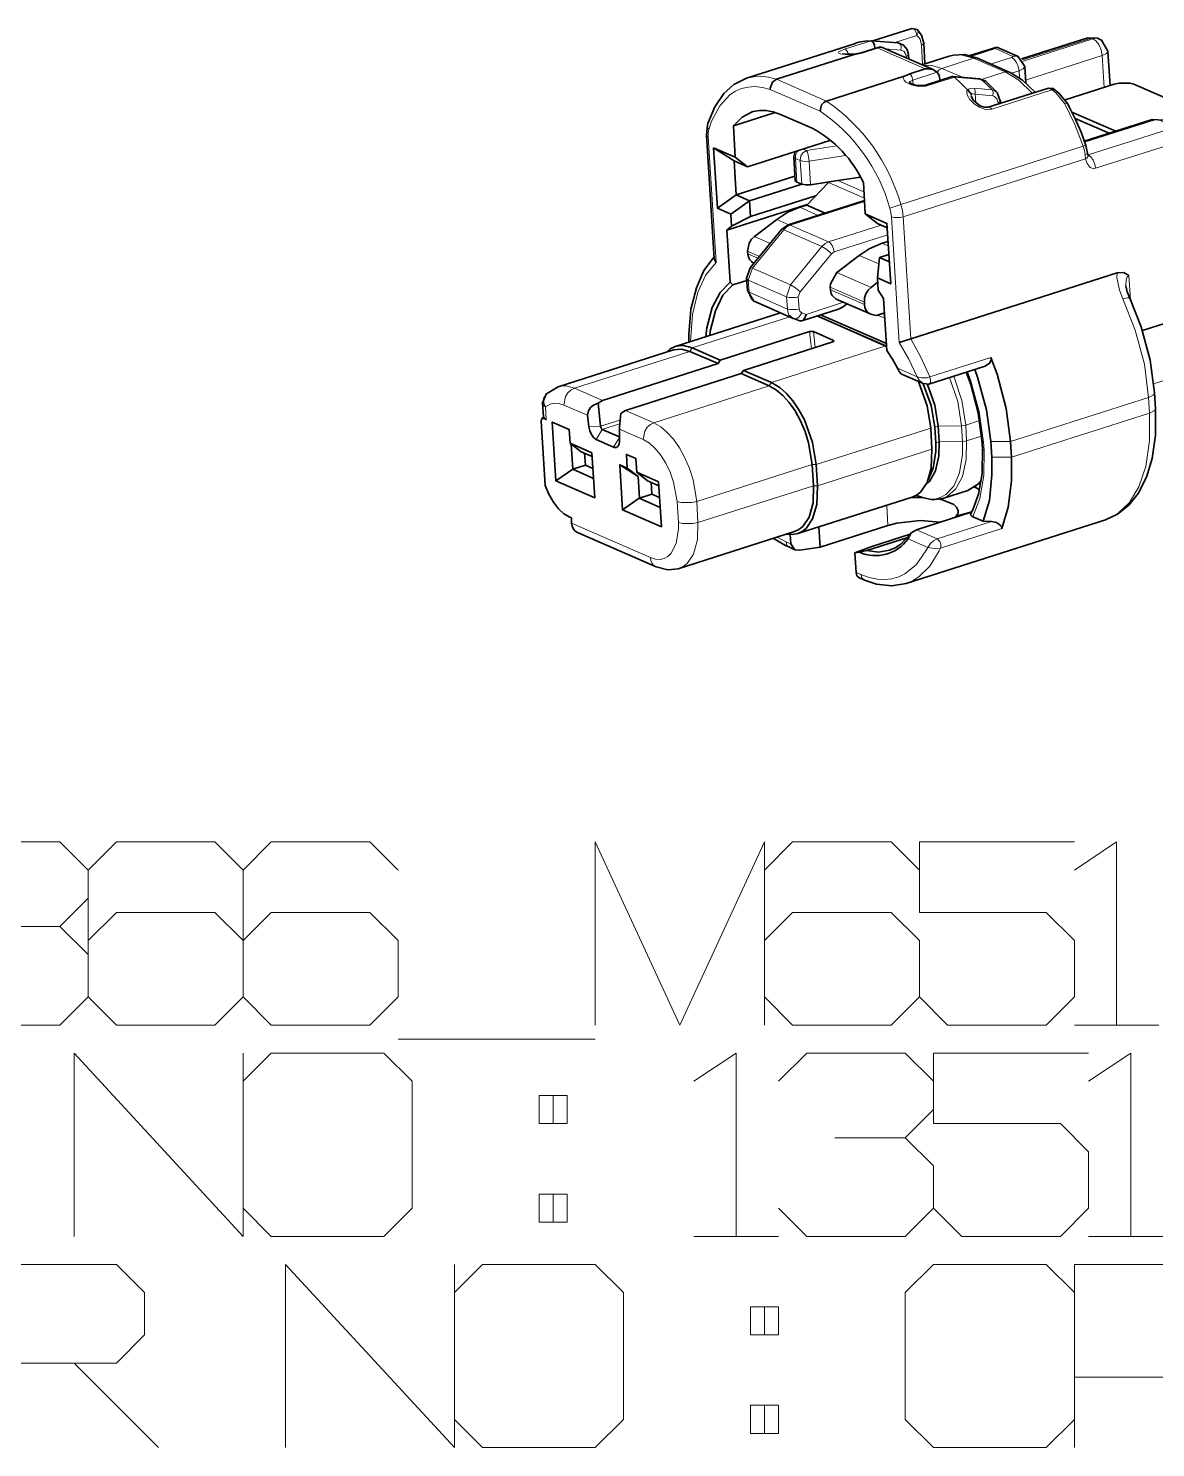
# Model space of a CAD drawing. Header units: millimetres. Extents: x 0 to 174, y 0 to 33.
# Drawn here: x 44.28 to 45.068, y 14.448 to 15.44 of the extents above; entities that cross this region are included whole.
import ezdxf

# ---------------------------------------------------------------- set-up
doc = ezdxf.new("R2010")
doc.units = ezdxf.units.MM
doc.layers.add('PDF_Geomertry', color=7, linetype='Continuous', true_color=0x405f80)

msp = doc.modelspace()

# ---------------------------------------------------------------- linework, layer by layer
at = {"layer": 'PDF_Geomertry', "color": 7, "lineweight": 35}
for points in [[(44.90639, 15.41514), (44.90555, 15.42945), (44.90403, 15.43514), (44.90083, 15.43917), (44.89722, 15.43986), (44.86986, 15.43111)], [(44.97389, 15.41847), (45.02014, 15.43333), (45.02708, 15.43292), (45.02819, 15.43236), (45.02972, 15.43167), (45.03417, 15.42403), (45.0357, 15.39986)], [(44.85778, 15.42931), (44.78167, 15.405), (44.77278, 15.40069), (44.76584, 15.39431), (44.75959, 15.385), (44.75472, 15.37334), (44.75445, 15.3725), (44.75375, 15.36514), (44.75917, 15.27889), (44.76042, 15.27625)], [(44.83306, 15.38209), (44.83417, 15.38639), (44.8357, 15.38806), (44.8375, 15.38903), (44.89181, 15.40639), (44.89361, 15.40722), (44.89583, 15.4082), (44.90653, 15.41153), (44.90889, 15.41167), (44.9125, 15.41083), (44.87597, 15.42667), (44.8743, 15.42681), (44.87292, 15.42625), (44.86222, 15.42278), (44.85722, 15.42167), (44.85694, 15.42167), (44.80264, 15.40431), (44.79986, 15.40236), (44.79819, 15.39806), (44.79833, 15.39722)], [(44.84889, 15.42209), (44.85708, 15.42181), (44.86181, 15.42278), (44.8743, 15.42681)], [(44.87139, 15.42611), (44.87111, 15.42819), (44.87028, 15.43014), (44.86931, 15.43097), (44.86875, 15.43111), (44.86444, 15.43097), (44.86028, 15.43014), (44.85792, 15.42945)], [(44.86875, 15.43111), (44.86875, 15.43111)], [(44.895, 15.41833), (44.89486, 15.42153), (44.89389, 15.42514), (44.89139, 15.42819), (44.88764, 15.42972), (44.86875, 15.43111)], [(44.97681, 15.40181), (44.97611, 15.41333), (44.97125, 15.42042), (44.97097, 15.42056), (44.95667, 15.42667), (44.95653, 15.42667), (44.93778, 15.42083)], [(44.95653, 15.42681), (44.9557, 15.42569)], [(44.98347, 15.39528), (44.97459, 15.40361), (44.96597, 15.40903), (44.96514, 15.40931), (44.94305, 15.41903), (44.93403, 15.42153), (44.92639, 15.42125), (44.92333, 15.42056), (44.90417, 15.41444)], [(44.93889, 15.39361), (44.93667, 15.39653), (44.93584, 15.39722), (44.93139, 15.40167), (44.92694, 15.4057), (44.92694, 15.40583), (44.92584, 15.40625), (44.92528, 15.40625), (44.90681, 15.40028), (44.90111, 15.4), (44.89792, 15.40069), (44.895, 15.40222)], [(44.9125, 15.4107), (44.91486, 15.40917), (44.91625, 15.40695), (44.91681, 15.40417), (44.91681, 15.40347)], [(44.95903, 15.38917), (44.95681, 15.39514), (44.94986, 15.40208), (44.94889, 15.40292), (44.94458, 15.40472), (44.92584, 15.40625)], [(44.99264, 15.3982), (44.95055, 15.38472), (44.94764, 15.38486), (44.94486, 15.38583), (44.94028, 15.38958), (44.93875, 15.3925)], [(45.02056, 15.35042), (45.02028, 15.35083), (45.02, 15.35264), (45.01875, 15.35792), (45.01542, 15.36722), (45.01153, 15.37625), (45.00722, 15.38514), (45.00611, 15.38708), (45, 15.39459), (44.99597, 15.39778)], [(45.00431, 15.38986), (45.03847, 15.40083), (45.04208, 15.40167), (45.04945, 15.40153), (45.05222, 15.40083), (45.11792, 15.37222)], [(44.95917, 15.3875), (44.95917, 15.38917)], [(44.80181, 15.38111), (44.77264, 15.37181), (44.77389, 15.34986), (44.78236, 15.3432), (44.84056, 15.36181)], [(45.00903, 15.38139), (45.03972, 15.36806)], [(45.01125, 15.37681), (45.035, 15.36653)], [(45.08764, 15.36958), (45.07333, 15.37583), (45.06514, 15.37611), (45.01764, 15.36097)], [(44.75875, 15.35639), (44.77389, 15.34986)], [(44.81569, 15.35375), (44.81472, 15.35014), (44.81569, 15.33361), (44.81569, 15.33347), (44.81583, 15.3332), (44.81611, 15.33292), (44.81681, 15.3325), (44.82028, 15.33097)], [(44.77306, 15.34722), (44.78236, 15.3432)], [(44.81556, 15.33653), (44.77458, 15.32347), (44.78389, 15.31931), (44.77069, 15.31014), (44.77125, 15.30153), (44.78458, 15.30833)], [(44.83, 15.32278), (44.78458, 15.30833), (44.78389, 15.31931), (44.82028, 15.33097), (44.82319, 15.33042), (44.82653, 15.33056), (44.84556, 15.33347), (44.86125, 15.33597)], [(44.83944, 15.33264), (44.8393, 15.33236), (44.83903, 15.33222), (44.82375, 15.31639), (44.81889, 15.31486), (44.8107, 15.31139), (44.80292, 15.30639), (44.78722, 15.29445), (44.78514, 15.2925), (44.78361, 15.28986), (44.7825, 15.28417), (44.78264, 15.28236), (44.78306, 15.28028), (44.78389, 15.27833), (44.78514, 15.27695), (44.78667, 15.27583), (44.78695, 15.27583)], [(44.77069, 15.31014), (44.76139, 15.31431)], [(44.77125, 15.30153), (44.76806, 15.29889), (44.82417, 15.31681)], [(44.82333, 15.24), (44.82222, 15.23708), (44.82111, 15.23583), (44.82042, 15.23556), (44.81903, 15.23556), (44.81472, 15.23708), (44.81431, 15.23722), (44.7875, 15.24903), (44.78681, 15.24931), (44.78236, 15.25667), (44.78181, 15.26514), (44.78431, 15.27264), (44.80625, 15.29931), (44.81084, 15.3025), (44.86334, 15.31931)], [(44.82375, 15.31639), (44.83667, 15.3107)], [(44.86334, 15.31917), (44.86417, 15.31945)], [(44.87472, 15.27972), (44.8732, 15.26556), (44.8825, 15.26139), (44.87986, 15.30361), (44.86472, 15.31028), (44.8732, 15.30361), (44.88, 15.30056)], [(44.76806, 15.29889), (44.77028, 15.2625)], [(44.88069, 15.29097), (44.87653, 15.28972), (44.8675, 15.28583), (44.86042, 15.28125), (44.84486, 15.26931), (44.84028, 15.26139), (44.84014, 15.25903), (44.84028, 15.25722), (44.84069, 15.25514), (44.84153, 15.25319), (44.84431, 15.2507), (44.86806, 15.24028)], [(44.75903, 15.28014), (44.75195, 15.27056), (44.74667, 15.25861), (44.74292, 15.24361), (44.74139, 15.22583), (44.74139, 15.22056)], [(44.88153, 15.27681), (44.87472, 15.27972), (44.88125, 15.28181)], [(44.94709, 15.09542), (44.95278, 15.09528), (44.95625, 15.09458), (44.95903, 15.09278), (44.95972, 15.09208), (44.96, 15.09125), (44.96, 15.09028), (44.96458, 15.10528), (44.96695, 15.12361), (44.96681, 15.14014), (44.96611, 15.15111), (44.96306, 15.17431), (44.95681, 15.19833), (44.9525, 15.20986), (44.95264, 15.20792), (44.95153, 15.20583), (44.94833, 15.20375), (44.90917, 15.19125), (44.90514, 15.19167), (44.8907, 15.19792), (44.88986, 15.19833), (44.88944, 15.19875), (44.88847, 15.2), (44.88722, 15.20236), (44.88361, 15.20875), (44.87972, 15.21472), (44.8775, 15.25111), (44.87375, 15.25681), (44.8732, 15.26556)], [(45.04875, 15.26708), (45.04528, 15.26917), (45.04055, 15.26903), (44.89653, 15.22292), (44.88847, 15.22042)], [(44.77208, 15.26069), (44.77028, 15.2625), (44.76333, 15.25528), (44.75778, 15.24472), (44.75403, 15.2307), (44.75319, 15.22431)], [(44.78195, 15.26375), (44.77208, 15.26069), (44.76528, 15.25333), (44.76, 15.2425), (44.75639, 15.2282), (44.75611, 15.22528)], [(45.04667, 15.25986), (45.04764, 15.25584), (45.04945, 15.25139), (45.0575, 15.23139), (45.06375, 15.20792), (45.06667, 15.18514), (45.06736, 15.17417), (45.06736, 15.15556), (45.06514, 15.13931), (45.06111, 15.12625), (45.05542, 15.11486), (45.04889, 15.10667), (45.04097, 15.10028), (45.0325, 15.09639), (44.8932, 15.05194), (44.8832, 15.05028), (44.87264, 15.05153), (44.86403, 15.05431), (44.86014, 15.05611), (44.85889, 15.05736), (44.85861, 15.05847), (44.85833, 15.05972), (44.8575, 15.07347), (44.86056, 15.07389)], [(44.87334, 15.2625), (44.86875, 15.25889), (44.86667, 15.25695), (44.86514, 15.25431), (44.86417, 15.25153), (44.86403, 15.24861), (44.86417, 15.24681), (44.86444, 15.24472), (44.86528, 15.24278), (44.86653, 15.24139), (44.86806, 15.24028), (44.86861, 15.24014), (44.86917, 15.24), (44.87264, 15.23931), (44.87806, 15.24097)], [(44.82042, 15.23556), (44.84597, 15.24375), (44.84889, 15.245), (44.85208, 15.24736)], [(44.80556, 15.24111), (44.73181, 15.2175)], [(44.83083, 15.23889), (44.87903, 15.21792), (44.87931, 15.21778), (44.87958, 15.21764), (44.83097, 15.23889)], [(44.87945, 15.21958), (44.83333, 15.23958)], [(45.05833, 15.22875), (45.08611, 15.23764)], [(44.80986, 15.08639), (44.81375, 15.08611), (44.8175, 15.08681), (44.82056, 15.08819), (44.82333, 15.09042), (44.82792, 15.09708), (44.83083, 15.10708), (44.83139, 15.12028), (44.83042, 15.135), (44.82792, 15.15056), (44.82222, 15.16625), (44.81833, 15.17333), (44.81417, 15.17958), (44.80972, 15.18472), (44.80514, 15.18875), (44.79917, 15.19236), (44.77959, 15.20083), (44.84209, 15.22084), (44.84278, 15.22111), (44.84292, 15.22125), (44.84292, 15.22139), (44.8425, 15.22181), (44.82861, 15.22792), (44.82583, 15.22792), (44.76333, 15.20792), (44.74375, 15.21653), (44.73764, 15.2182), (44.73459, 15.21806), (44.73181, 15.2175), (44.72847, 15.21597), (44.72556, 15.21347)], [(44.64153, 15.18417), (44.64194, 15.18444), (44.65014, 15.18944), (44.73083, 15.21514), (44.73639, 15.21569), (44.74222, 15.21417), (44.76195, 15.20556)], [(44.67806, 15.17806), (44.68111, 15.17986), (44.76195, 15.20556), (44.76333, 15.20792)], [(44.63917, 15.16778), (44.64181, 15.16653), (44.64125, 15.16681), (44.64028, 15.16764), (44.64014, 15.16806), (44.63917, 15.16778), (44.63861, 15.16653), (44.63819, 15.16542), (44.64097, 15.12042), (44.64361, 15.11431), (44.64695, 15.10875), (44.65042, 15.10417), (44.65417, 15.10069), (44.6582, 15.0982), (44.65944, 15.09778), (44.65958, 15.09403), (44.66, 15.09195), (44.66083, 15.09), (44.66209, 15.08861), (44.66361, 15.0875), (44.71861, 15.06347), (44.72667, 15.06153), (44.73417, 15.06222), (44.73459, 15.06236), (44.81528, 15.08819), (44.81833, 15.08958), (44.82097, 15.09167), (44.82542, 15.09833), (44.8282, 15.10833), (44.82861, 15.12028), (44.82764, 15.135), (44.82514, 15.15028), (44.82264, 15.15806), (44.81944, 15.16556), (44.81569, 15.1725), (44.81153, 15.17847), (44.80708, 15.18333), (44.80264, 15.18708), (44.79764, 15.19), (44.77806, 15.19861), (44.77959, 15.20083)], [(44.77806, 15.19861), (44.69722, 15.17278), (44.69417, 15.17097)], [(44.94125, 15.20153), (44.94319, 15.19611), (44.94945, 15.1732), (44.95236, 15.15111), (44.95306, 15.14014), (44.9532, 15.12778), (44.95139, 15.10986), (44.94709, 15.09542), (44.93986, 15.09861), (44.93861, 15.09944), (44.9382, 15.1), (44.9382, 15.10042), (44.93833, 15.10083), (44.93972, 15.10333), (44.94389, 15.11444), (44.94625, 15.12875), (44.94653, 15.14639), (44.94611, 15.15181), (44.94361, 15.17125), (44.93833, 15.19111), (44.93514, 15.19958)], [(44.8175, 15.08681), (44.8975, 15.11236), (44.90056, 15.11375), (44.90333, 15.11583), (44.90792, 15.1225), (44.91083, 15.13264), (44.91125, 15.14584), (44.91042, 15.16042), (44.90792, 15.17611), (44.90222, 15.19181), (44.90153, 15.1932)], [(44.90861, 15.12431), (44.91222, 15.1325), (44.91389, 15.14417), (44.91389, 15.15014), (44.91319, 15.16111), (44.9107, 15.17639), (44.90514, 15.19153), (44.905, 15.19167)], [(44.90695, 15.12083), (44.90958, 15.1232), (44.91375, 15.13056), (44.91611, 15.14125), (44.91625, 15.15083), (44.91555, 15.16181), (44.91319, 15.17667), (44.90806, 15.19111)], [(44.64167, 15.18417), (44.63931, 15.17819), (44.64, 15.16847), (44.64, 15.1682), (44.64014, 15.16806)], [(44.69403, 15.17097), (44.69305, 15.16125), (44.69305, 15.15972), (44.69305, 15.15208), (44.69305, 15.15083), (44.69278, 15.14958), (44.69264, 15.14889), (44.69181, 15.14778), (44.69125, 15.14736), (44.69083, 15.14708), (44.69014, 15.14695), (44.68959, 15.14708), (44.68889, 15.14722), (44.67667, 15.15264), (44.67486, 15.15389), (44.67333, 15.15597), (44.67222, 15.15861), (44.67153, 15.16139), (44.67069, 15.16945), (44.67125, 15.17264), (44.67264, 15.17486), (44.67486, 15.17667), (44.67806, 15.17806), (44.67972, 15.16181), (44.67986, 15.16111), (44.68028, 15.16042), (44.68056, 15.16), (44.68097, 15.15958), (44.69305, 15.15445)], [(44.67389, 15.14069), (44.66611, 15.14403), (44.65847, 15.15)], [(44.66042, 15.13181), (44.65931, 15.14931)], [(44.66861, 15.14292), (44.66917, 15.13458), (44.67445, 15.13236)], [(44.66028, 15.13181), (44.64861, 15.12361)], [(44.67486, 15.12542), (44.66028, 15.13181), (44.66042, 15.13181), (44.66917, 15.13458)], [(44.70597, 15.12667), (44.69319, 15.13486)], [(44.71514, 15.12264), (44.71569, 15.11431), (44.70694, 15.11153), (44.70597, 15.12667), (44.69833, 15.13264)], [(44.72042, 15.12028), (44.71264, 15.12375), (44.705, 15.12972)], [(44.90028, 15.11361), (44.9025, 15.11264), (44.90459, 15.11195), (44.91167, 15.11042), (44.91875, 15.11139), (44.93625, 15.11695), (44.94444, 15.12194), (44.9457, 15.1232)], [(44.94458, 15.11722), (44.94305, 15.11834), (44.94125, 15.11931)], [(44.69514, 15.10333), (44.70681, 15.11153), (44.72139, 15.10514)], [(44.70694, 15.11153), (44.70681, 15.11153)], [(44.71569, 15.11431), (44.72097, 15.11195)], [(44.90403, 15.11208), (44.90097, 15.11208), (44.89806, 15.11195), (44.89597, 15.11181)], [(44.89806, 15.1125), (44.89806, 15.11195)], [(44.92736, 15.09792), (44.9282, 15.09889), (44.9293, 15.10069), (44.92958, 15.10167), (44.92958, 15.10264), (44.92944, 15.10347), (44.92847, 15.10528), (44.92653, 15.10708), (44.91917, 15.11014), (44.91667, 15.11083)], [(44.91694, 15.09472), (44.90292, 15.09584), (44.88667, 15.09417), (44.88055, 15.0925), (44.83306, 15.07736), (44.83222, 15.09153)], [(44.89444, 15.08417), (44.86583, 15.075), (44.87389, 15.07389), (44.88153, 15.07514), (44.88556, 15.07681), (44.88944, 15.07931), (44.89625, 15.08653), (44.89681, 15.08736), (44.90056, 15.08945), (44.93875, 15.10167)], [(44.93903, 15.10208), (44.9282, 15.09889)], [(44.83306, 15.07736), (44.81903, 15.07514), (44.81556, 15.07556), (44.81264, 15.07958), (44.81222, 15.08611)], [(44.8575, 15.07347), (44.86931, 15.07778), (44.89611, 15.08639)], [(44.89458, 15.08306), (44.89667, 15.08736)], [(44.80056, 15.08347), (44.80903, 15.07847), (44.81167, 15.07722), (44.81556, 15.07556)]]:
    msp.add_lwpolyline(points, dxfattribs=at)
at = {"layer": 'PDF_Geomertry', "color": 7, "lineweight": 13}
for points in [[(44.90472, 15.41458), (44.90389, 15.42819), (44.90292, 15.43222), (44.90194, 15.43375), (44.9007, 15.435), (44.88459, 15.42986)], [(44.90083, 15.43917), (44.90139, 15.43847), (44.90153, 15.43792), (44.90153, 15.43736), (44.90139, 15.43625), (44.9007, 15.435), (44.90028, 15.43695), (44.89944, 15.43861), (44.89889, 15.43931), (44.89834, 15.43972), (44.89722, 15.43986)], [(44.97445, 15.41778), (45.02264, 15.43306), (45.02375, 15.4325), (45.02611, 15.43292), (45.02819, 15.43236)], [(45.02708, 15.43292), (45.02486, 15.43347), (45.02264, 15.43306), (45.02014, 15.43333)], [(44.86875, 15.43111), (44.85014, 15.42528), (44.84708, 15.42403), (44.84625, 15.42347), (44.84597, 15.42306), (44.84597, 15.42292), (44.84611, 15.42264), (44.84625, 15.4225), (44.84708, 15.42209), (44.85069, 15.42153), (44.85694, 15.42167)], [(44.85305, 15.42167), (44.8525, 15.42306), (44.85181, 15.42417), (44.85097, 15.425), (44.85014, 15.42528)], [(44.86028, 15.43014), (44.85778, 15.42931)], [(44.87222, 15.42611), (44.87139, 15.42611), (44.85806, 15.42195)], [(44.86222, 15.42278), (44.86181, 15.42278)], [(44.90653, 15.41153), (44.87292, 15.42625)], [(44.89333, 15.41917), (44.8932, 15.42028), (44.89292, 15.42167), (44.89167, 15.42389), (44.88958, 15.42472), (44.87847, 15.42556)], [(44.88958, 15.42472), (44.88972, 15.42639), (44.88944, 15.42806), (44.88903, 15.42875), (44.88861, 15.42917), (44.88819, 15.42945), (44.88764, 15.42972)], [(44.90389, 15.42819), (44.90514, 15.42889), (44.90542, 15.42917), (44.90555, 15.42945)], [(44.93917, 15.42042), (44.9557, 15.42569), (44.96736, 15.42056)], [(44.97667, 15.40375), (45.03014, 15.42083), (45.02945, 15.42486), (45.02778, 15.42861), (45.02583, 15.43111), (45.02375, 15.4325), (44.975, 15.41695)], [(45.03153, 15.39861), (45.03014, 15.42083), (45.0332, 15.42236), (45.03389, 15.4232), (45.03417, 15.42403)], [(44.8932, 15.42028), (44.89444, 15.42083), (44.89472, 15.42125), (44.89486, 15.42153)], [(44.89806, 15.40069), (44.89792, 15.40375), (44.91486, 15.40917), (44.91625, 15.41097), (44.9182, 15.41194), (44.91125, 15.41403), (44.90459, 15.41417)], [(44.9325, 15.4057), (44.9182, 15.41194), (44.94028, 15.41903), (44.96236, 15.40945), (44.96375, 15.40958), (44.96514, 15.40931)], [(44.94305, 15.41903), (44.94167, 15.41931), (44.94028, 15.41903), (44.93153, 15.42139), (44.92736, 15.42139), (44.92333, 15.42056)], [(44.96695, 15.41958), (44.95222, 15.41486)], [(44.97097, 15.42056), (44.96736, 15.42056), (44.96764, 15.42042), (44.96778, 15.42028), (44.96778, 15.42014), (44.96764, 15.42), (44.9675, 15.41986), (44.96695, 15.41958), (44.96875, 15.41833), (44.97042, 15.41597), (44.97153, 15.41319), (44.97208, 15.41028), (44.975, 15.41167), (44.97611, 15.41333)], [(44.89181, 15.40639), (44.89125, 15.405), (44.89181, 15.40361), (44.89292, 15.40236), (44.89667, 15.40042), (44.90194, 15.39931), (44.90708, 15.39944), (44.90833, 15.39986), (44.92694, 15.4057)], [(44.89583, 15.4082), (44.89653, 15.40736), (44.89722, 15.40625), (44.89792, 15.40375), (44.89597, 15.40278), (44.89542, 15.40195)], [(44.91694, 15.40361), (44.91681, 15.40361)], [(44.92694, 15.40583), (44.9457, 15.40417), (44.94458, 15.40472)], [(44.95681, 15.39514), (44.95334, 15.39681), (44.94958, 15.40069), (44.9457, 15.40417), (44.94889, 15.40292)], [(44.98125, 15.39459), (44.97194, 15.40361), (44.96236, 15.40945), (44.94653, 15.40431)], [(44.96681, 15.40861), (44.97208, 15.41028), (44.97236, 15.40528)], [(44.90833, 15.39986), (44.90681, 15.40028)], [(44.995, 15.39681), (44.95306, 15.38333), (44.94847, 15.3832), (44.94458, 15.38472), (44.94083, 15.38708), (44.93778, 15.39014), (44.93597, 15.39347), (44.93556, 15.39542), (44.93584, 15.39722)], [(44.94069, 15.39806), (44.93806, 15.39792), (44.93708, 15.3975), (44.93667, 15.39667)], [(44.94181, 15.38806), (44.94139, 15.39389), (44.93986, 15.39417), (44.93917, 15.39403), (44.93875, 15.39361), (44.93875, 15.3925)], [(45.01875, 15.35792), (45.01875, 15.35792), (45.01875, 15.35792), (45.01861, 15.35792), (45.01833, 15.35792), (45.01694, 15.3575), (45.01694, 15.3575), (45.01111, 15.37278), (45.00417, 15.38708), (44.99806, 15.39459), (44.99514, 15.39681)], [(44.95306, 15.38333), (44.9525, 15.38403), (44.95181, 15.38458), (44.95125, 15.38486), (44.95055, 15.38472)], [(44.9575, 15.38695), (44.9575, 15.38792), (44.95667, 15.39069), (44.955, 15.39236), (44.95389, 15.39264)], [(44.9575, 15.38792), (44.95875, 15.38847), (44.95903, 15.38889), (44.95917, 15.38917)], [(45.00611, 15.38708), (45.00611, 15.38708), (45.00597, 15.38722), (45.00583, 15.38722), (45.00528, 15.38736), (45.00417, 15.38708)], [(45.01792, 15.36028), (45.06708, 15.37597)], [(45.06972, 15.37597), (45.08139, 15.37083), (45.02042, 15.35139), (45.02222, 15.35), (45.02389, 15.34778), (45.025, 15.345), (45.02556, 15.34208)], [(45.07333, 15.37583), (45.06972, 15.37597), (45.06708, 15.37597), (45.06514, 15.37611)], [(44.75375, 15.36514), (44.75389, 15.365), (44.75403, 15.36472), (44.75431, 15.36444), (44.755, 15.36403), (44.76042, 15.27625), (44.75333, 15.26764), (44.74764, 15.25556), (44.74389, 15.23986), (44.7425, 15.22097)], [(44.75445, 15.3725), (44.75445, 15.37167), (44.75458, 15.37097), (44.75486, 15.37014), (44.75542, 15.36931), (44.755, 15.36681), (44.755, 15.36403)], [(45.09292, 15.36347), (45.02556, 15.34208), (45.02444, 15.34181), (45.02181, 15.34264), (45.01958, 15.34542), (45.01861, 15.34875), (44.89125, 15.3082), (44.89653, 15.22292), (44.90361, 15.21), (44.90986, 15.19625), (44.9525, 15.20986)], [(44.81472, 15.35014), (44.81472, 15.35), (44.81486, 15.34972), (44.81514, 15.34944), (44.81583, 15.34903), (44.81583, 15.35042), (44.81625, 15.35194), (44.81695, 15.35333), (44.81792, 15.35445)], [(44.82125, 15.35556), (44.82361, 15.35458), (44.84486, 15.35778)], [(44.90917, 15.19125), (44.90958, 15.19153), (44.90986, 15.19195), (44.91014, 15.19236), (44.91028, 15.19375), (44.90986, 15.19625), (44.90778, 15.1957), (44.90389, 15.1957), (44.90097, 15.19639), (44.895, 15.20875), (44.88847, 15.22042), (44.88292, 15.3082), (44.88472, 15.30764), (44.88917, 15.30764), (44.89125, 15.3082), (44.8907, 15.3125), (44.88944, 15.31681), (45.01694, 15.3575), (45.01778, 15.35458), (45.01833, 15.35167), (45.01861, 15.34875), (45.01944, 15.34917), (45.02, 15.34972), (45.02028, 15.35083)], [(44.82028, 15.33097), (44.81917, 15.3475), (44.81583, 15.34903), (44.81681, 15.3325)], [(44.85097, 15.35097), (44.82555, 15.34708), (44.82653, 15.33056)], [(45.01833, 15.35167), (45.01958, 15.35208), (45.01986, 15.35236), (45.02, 15.35264)], [(45.02014, 15.35153), (45.02042, 15.35139), (45.02028, 15.35125)], [(44.86375, 15.32556), (44.84556, 15.33347)], [(44.86403, 15.32125), (44.83903, 15.33222)], [(44.87583, 15.30236), (44.83903, 15.2907), (44.81222, 15.30236), (44.86417, 15.31889)], [(44.83181, 15.30917), (44.81889, 15.31486)], [(44.81139, 15.30264), (44.80292, 15.30639)], [(44.79833, 15.28958), (44.78722, 15.29445)], [(44.81084, 15.3025), (44.81222, 15.30236), (44.80986, 15.30111), (44.80778, 15.29917), (44.80681, 15.29945), (44.80639, 15.29945), (44.80625, 15.29931)], [(44.88042, 15.29556), (44.84292, 15.28361), (44.84111, 15.28236), (44.81917, 15.2557), (44.81792, 15.25222), (44.81847, 15.24375), (44.81889, 15.24236), (44.81944, 15.24167), (44.82028, 15.24111), (44.82333, 15.24), (44.84959, 15.24847)], [(44.79083, 15.28056), (44.7825, 15.28417)], [(44.84292, 15.28361), (44.8425, 15.28583), (44.84153, 15.28806), (44.84042, 15.28972), (44.83903, 15.2907), (44.83667, 15.28944), (44.83445, 15.2875), (44.83792, 15.28528), (44.84111, 15.28236)], [(44.88083, 15.28778), (44.87653, 15.28972)], [(44.78972, 15.27931), (44.78264, 15.28236)], [(44.87417, 15.27528), (44.86042, 15.28125)], [(44.78181, 15.26514), (44.78181, 15.26486), (44.78195, 15.26458), (44.78236, 15.26431), (44.78292, 15.26389), (44.78583, 15.27236), (44.78486, 15.27264), (44.78444, 15.27264), (44.78431, 15.27264)], [(44.86875, 15.25889), (44.84486, 15.26931)], [(44.95236, 15.15111), (44.96611, 15.15111), (45.06264, 15.18195), (45.05972, 15.20514), (45.05333, 15.22903), (45.04472, 15.25097), (45.04222, 15.25681), (45.04042, 15.26569), (45.04055, 15.26903)], [(45.04667, 15.25986), (45.04695, 15.26417), (45.04764, 15.26625), (45.04875, 15.26708), (45.04986, 15.25042)], [(44.78236, 15.25667), (44.78236, 15.25639), (44.7825, 15.25611), (44.78278, 15.25584), (44.78347, 15.25542), (44.78389, 15.25333), (44.78472, 15.25139), (44.78597, 15.25), (44.7875, 15.24903)], [(44.81917, 15.2557), (44.81597, 15.25861), (44.8125, 15.26069), (44.80972, 15.25222), (44.81139, 15.25181), (44.81583, 15.25181), (44.81792, 15.25222)], [(44.86403, 15.24861), (44.84014, 15.25903)], [(44.86417, 15.24681), (44.84028, 15.25722)], [(45.04945, 15.25139), (45.04931, 15.25139), (45.04931, 15.25153), (45.04889, 15.25167), (45.04792, 15.25167), (45.04472, 15.25097)], [(44.68111, 15.17986), (44.66153, 15.18847), (44.74222, 15.21417), (44.74375, 15.21653), (44.81194, 15.23833)], [(44.81431, 15.23722), (44.81139, 15.23972), (44.8107, 15.24167), (44.81028, 15.24375), (44.81194, 15.24334), (44.81639, 15.24334), (44.81847, 15.24375)], [(44.81472, 15.23708), (44.81542, 15.23695), (44.81625, 15.23695), (44.81695, 15.23722), (44.81847, 15.23833), (44.82028, 15.24111)], [(44.87833, 15.23736), (44.87334, 15.23944)], [(44.87819, 15.24), (44.87695, 15.24056)], [(44.82708, 15.21597), (44.82583, 15.22792)], [(44.82972, 15.21681), (44.82861, 15.22792)], [(44.69722, 15.17278), (44.71695, 15.16417), (44.79764, 15.19), (44.79917, 15.19236), (44.87903, 15.21792)], [(44.8425, 15.22181), (44.8425, 15.22097)], [(44.88722, 15.20236), (44.90097, 15.19639), (44.90222, 15.19403), (44.90514, 15.19167)], [(44.94583, 15.155), (44.93542, 15.15167), (44.93486, 15.16264), (44.93347, 15.16236), (44.93195, 15.16222), (44.9293, 15.17917), (44.92361, 15.19597)], [(44.94458, 15.16583), (44.93486, 15.16264), (44.93222, 15.17986), (44.92653, 15.19681), (44.92653, 15.19681)], [(44.93986, 15.09861), (44.94472, 15.11125), (44.9475, 15.12736), (44.94764, 15.14514), (44.94722, 15.15069), (44.94431, 15.17209), (44.9382, 15.19417), (44.93611, 15.19986)], [(45.08861, 15.19861), (45.06611, 15.19139)], [(44.66153, 15.18847), (44.65555, 15.19), (44.65278, 15.19), (44.65014, 15.18944)], [(44.66153, 15.18833), (44.65917, 15.18722), (44.65695, 15.18528), (44.65528, 15.1825), (44.65417, 15.17667)], [(45.06736, 15.17417), (45.06708, 15.17333), (45.06639, 15.1725), (45.06333, 15.17097), (45.06264, 15.18195), (45.06569, 15.18347), (45.06639, 15.18431), (45.06667, 15.18514)], [(44.63931, 15.17819), (44.63958, 15.1775), (44.63986, 15.17667), (44.64139, 15.17528), (44.64014, 15.17819), (44.64, 15.18111), (44.64167, 15.18417)], [(44.67069, 15.16945), (44.65417, 15.17667), (44.6507, 15.17778), (44.6475, 15.17792), (44.64458, 15.17722), (44.64139, 15.17528), (44.64181, 15.16653)], [(44.69333, 15.16611), (44.67972, 15.16181), (44.67153, 15.16139)], [(45.0325, 15.09639), (45.03709, 15.09833), (45.04139, 15.10097), (45.04931, 15.10847), (45.05583, 15.11945), (45.0607, 15.13375), (45.06333, 15.15181), (45.06333, 15.17097), (44.96681, 15.14014), (44.95306, 15.14014)], [(44.65958, 15.09403), (44.71472, 15.07), (44.71819, 15.06889), (44.72139, 15.06875), (44.72417, 15.06945), (44.72681, 15.07083), (44.72917, 15.07306), (44.73264, 15.07986), (44.73417, 15.09014), (44.73417, 15.09458), (44.73319, 15.10917), (44.73083, 15.12278), (44.72833, 15.12972), (44.72528, 15.13611), (44.72167, 15.14181), (44.71778, 15.14653), (44.71389, 15.15), (44.71, 15.15236), (44.70958, 15.1525), (44.69305, 15.15972)], [(44.67667, 15.15264), (44.68097, 15.15958), (44.69305, 15.16347)], [(44.70958, 15.1525), (44.7107, 15.15834), (44.71236, 15.16111), (44.71458, 15.16306), (44.71695, 15.16417), (44.72194, 15.16139), (44.72639, 15.1575), (44.7307, 15.15278), (44.735, 15.14667), (44.73875, 15.13986), (44.74194, 15.13236), (44.74445, 15.12445), (44.74694, 15.10917), (44.82764, 15.135), (44.83042, 15.135), (44.91042, 15.16042)], [(44.91875, 15.11139), (44.92222, 15.11292), (44.92806, 15.11806), (44.9325, 15.12667), (44.93528, 15.13861), (44.93542, 15.15167), (44.93417, 15.15139), (44.93264, 15.15125), (44.93195, 15.16222), (44.91555, 15.16181), (44.91319, 15.16111)], [(44.69305, 15.15389), (44.68889, 15.14722)], [(44.73319, 15.10917), (44.73597, 15.10847), (44.74347, 15.10847), (44.74694, 15.10917), (44.74778, 15.09458), (44.82861, 15.12028), (44.83139, 15.12028), (44.91125, 15.14584)], [(44.9025, 15.11264), (44.90236, 15.11278), (44.90222, 15.11292), (44.90653, 15.11139), (44.91056, 15.11083), (44.91431, 15.11111), (44.91778, 15.11222), (44.92097, 15.11403), (44.92653, 15.12), (44.93056, 15.12931), (44.93264, 15.14208), (44.93264, 15.15125), (44.91625, 15.15083), (44.91389, 15.15014)], [(44.94611, 15.15181), (44.94611, 15.15167), (44.94639, 15.15139), (44.94667, 15.15111), (44.94722, 15.15069)], [(44.94653, 15.14639), (44.94653, 15.14625), (44.94667, 15.14584), (44.94695, 15.14556), (44.94764, 15.14514)], [(44.93625, 15.11695), (44.94139, 15.11958), (44.94583, 15.12417)], [(44.88055, 15.0925), (44.87972, 15.10667)], [(44.90042, 15.11361), (44.90222, 15.11292), (44.9007, 15.11375)], [(44.73459, 15.06236), (44.7375, 15.06375), (44.74028, 15.06597), (44.74472, 15.0725), (44.7475, 15.08264), (44.74778, 15.09458), (44.74431, 15.09375), (44.73695, 15.09375), (44.73417, 15.09458)], [(44.8932, 15.05194), (44.89778, 15.05389), (44.90208, 15.05653), (44.90986, 15.06403), (44.91639, 15.07486), (44.91722, 15.07667), (44.96, 15.09028)], [(44.95278, 15.09528), (44.91486, 15.0832), (44.90056, 15.08945)], [(44.8032, 15.08431), (44.80625, 15.08264), (44.80931, 15.08111), (44.80958, 15.07986), (44.81, 15.07875), (44.81084, 15.07778), (44.81167, 15.07722)], [(44.80931, 15.08111), (44.81264, 15.07958)], [(44.86403, 15.05431), (44.86236, 15.05584), (44.86195, 15.05695), (44.86167, 15.0582), (44.8675, 15.05611), (44.8732, 15.055), (44.87833, 15.05472), (44.88333, 15.05528), (44.88805, 15.05653), (44.89236, 15.05861), (44.90028, 15.065), (44.90708, 15.07472), (44.90833, 15.07708), (44.91417, 15.07625), (44.91722, 15.07667), (44.9175, 15.0775), (44.91736, 15.07945), (44.91667, 15.08139), (44.91486, 15.0832), (44.91236, 15.08181), (44.91014, 15.07986), (44.90833, 15.07708), (44.89458, 15.0832)], [(44.71472, 15.07), (44.715, 15.06792), (44.71583, 15.06597), (44.71709, 15.06458), (44.71861, 15.06347)], [(44.85833, 15.05972), (44.86167, 15.0582)], [(44.21361, 14.85167), (44.23319, 14.87139), (44.30208, 14.87139), (44.32181, 14.85167), (44.32181, 14.83195), (44.30208, 14.81222), (44.25292, 14.81222), (44.30208, 14.81222), (44.32181, 14.79264), (44.32181, 14.76306), (44.30208, 14.74334), (44.23319, 14.74334), (44.21361, 14.76306)], [(44.43014, 14.85167), (44.41042, 14.87139), (44.34153, 14.87139), (44.32181, 14.85167), (44.32181, 14.76306), (44.34153, 14.74334), (44.41042, 14.74334), (44.43014, 14.76306), (44.43014, 14.80236), (44.41042, 14.82208), (44.34153, 14.82208), (44.32181, 14.80236)], [(44.53833, 14.85167), (44.51861, 14.87139), (44.44972, 14.87139), (44.43014, 14.85167), (44.43014, 14.76306), (44.44972, 14.74334), (44.51861, 14.74334), (44.53833, 14.76306), (44.53833, 14.80236), (44.51861, 14.82208), (44.44972, 14.82208), (44.43014, 14.80236)], [(44.67611, 14.74334), (44.67611, 14.87139), (44.73514, 14.74334), (44.79431, 14.87139), (44.79431, 14.74334)], [(44.9025, 14.85167), (44.88278, 14.87139), (44.81389, 14.87139), (44.79431, 14.85167), (44.79431, 14.76306), (44.81389, 14.74334), (44.88278, 14.74334), (44.9025, 14.76306), (44.9025, 14.80236), (44.88278, 14.82208), (44.81389, 14.82208), (44.79431, 14.80236)], [(45.01083, 14.87139), (44.9025, 14.87139), (44.9025, 14.82208), (44.99111, 14.82208), (45.01083, 14.80236), (45.01083, 14.76306), (44.99111, 14.74334), (44.92222, 14.74334), (44.9025, 14.76306)], [(45.01083, 14.85167), (45.04028, 14.87139), (45.04028, 14.74334)], [(45.01083, 14.74334), (45.06986, 14.74334)], [(44.53833, 14.73347), (44.67611, 14.73347)], [(44.31194, 14.5957), (44.31194, 14.72375), (44.43014, 14.5957), (44.43014, 14.72375)], [(44.745, 14.70403), (44.77458, 14.72375), (44.77458, 14.5957)], [(44.80403, 14.70403), (44.82375, 14.72375), (44.89264, 14.72375), (44.91236, 14.70403), (44.91236, 14.68431), (44.89264, 14.66458), (44.84347, 14.66458), (44.89264, 14.66458), (44.91236, 14.645), (44.91236, 14.61542), (44.89264, 14.5957), (44.82375, 14.5957), (44.80403, 14.61542)], [(45.02069, 14.72375), (44.91236, 14.72375), (44.91236, 14.67445), (45.00097, 14.67445), (45.02069, 14.65472), (45.02069, 14.61542), (45.00097, 14.5957), (44.93208, 14.5957), (44.91236, 14.61542)], [(45.02069, 14.70403), (45.05014, 14.72375), (45.05014, 14.5957)], [(44.64667, 14.69417), (44.64667, 14.67445)], [(44.64667, 14.62528), (44.64667, 14.60556)], [(44.745, 14.5957), (44.80403, 14.5957)], [(45.02069, 14.5957), (45.07972, 14.5957)], [(44.24306, 14.57611), (44.125, 14.57611), (44.125, 14.44806), (44.24306, 14.44806), (44.24306, 14.57611), (44.34153, 14.57611), (44.36111, 14.55639), (44.36111, 14.52681), (44.34153, 14.50709), (44.24306, 14.50709)], [(44.45958, 14.44806), (44.45958, 14.57611), (44.57778, 14.44806), (44.57778, 14.57611)], [(45.01083, 14.44806), (45.01083, 14.57611), (45.10917, 14.57611), (45.12889, 14.55639), (45.12889, 14.51695), (45.10917, 14.49736), (45.01083, 14.49736)], [(44.79431, 14.54653), (44.79431, 14.52681)], [(44.31194, 14.50709), (44.37097, 14.44806)], [(44.79431, 14.47764), (44.79431, 14.45792)]]:
    msp.add_lwpolyline(points, dxfattribs=at)
for points in [[(44.88292, 15.3082), (44.88264, 15.31111), (44.88181, 15.31417), (44.88528, 15.31542), (44.88944, 15.31681, 0.177655), (44.8375, 15.38903), (44.80264, 15.40431), (44.79709, 15.4057), (44.79181, 15.40639), (44.78681, 15.40611), (44.78208, 15.40514), (44.78167, 15.405)], [(44.88181, 15.31417, 0.177191), (44.83306, 15.38209), (44.79833, 15.39722), (44.79292, 15.39861), (44.78764, 15.39917), (44.78292, 15.39889), (44.77833, 15.39778), (44.77403, 15.39597), (44.77014, 15.39333), (44.76305, 15.38583), (44.75736, 15.375), (44.75542, 15.36931)]]:
    msp.add_lwpolyline(points, format="xyb", dxfattribs=at)
for points in [[(44.94139, 15.39389), (44.95389, 15.39264), (44.95403, 15.395), (44.95375, 15.39597), (44.95334, 15.39681), (44.94069, 15.39806), (44.94125, 15.39722), (44.94153, 15.39625)], [(44.81917, 15.3475), (44.82209, 15.34695), (44.82555, 15.34708), (44.82486, 15.35153), (44.82431, 15.35333), (44.82361, 15.35458), (44.82097, 15.35278), (44.81972, 15.35069)], [(44.8125, 15.26069), (44.83445, 15.2875), (44.80778, 15.29917), (44.78583, 15.27236)], [(44.78292, 15.26389), (44.80972, 15.25222), (44.81028, 15.24375), (44.78347, 15.25542)], [(44.44972, 14.72375), (44.52847, 14.72375), (44.54819, 14.70403), (44.54819, 14.61542), (44.52847, 14.5957), (44.44972, 14.5957), (44.43014, 14.61542), (44.43014, 14.70403), (44.44972, 14.72375)], [(44.63681, 14.69417), (44.65639, 14.69417), (44.65639, 14.67445), (44.63681, 14.67445), (44.63681, 14.69417)], [(44.63681, 14.62528), (44.65639, 14.62528), (44.65639, 14.60556), (44.63681, 14.60556), (44.63681, 14.62528)], [(44.59736, 14.57611), (44.67611, 14.57611), (44.69583, 14.55639), (44.69583, 14.46778), (44.67611, 14.44806), (44.59736, 14.44806), (44.57778, 14.46778), (44.57778, 14.55639), (44.59736, 14.57611)], [(44.91236, 14.57611), (44.99111, 14.57611), (45.01083, 14.55639), (45.01083, 14.46778), (44.99111, 14.44806), (44.91236, 14.44806), (44.89264, 14.46778), (44.89264, 14.55639), (44.91236, 14.57611)], [(44.78444, 14.54653), (44.80403, 14.54653), (44.80403, 14.52681), (44.78444, 14.52681), (44.78444, 14.54653)], [(44.78444, 14.47764), (44.80403, 14.47764), (44.80403, 14.45792), (44.78444, 14.45792), (44.78444, 14.47764)]]:
    msp.add_lwpolyline(points, close=True, dxfattribs=at)
at = {"layer": 'PDF_Geomertry', "color": 7, "lineweight": 35}
for points in [[(44.99264, 15.3982), (44.99597, 15.39778), (44.99597, 15.39778), (44.99583, 15.39778), (44.9957, 15.3975), (44.995, 15.39681), (44.99445, 15.3975), (44.99389, 15.39792)], [(44.75875, 15.35639), (44.77306, 15.34722), (44.77458, 15.32347), (44.76139, 15.31431)], [(44.82028, 15.33097), (44.82028, 15.33097), (44.82028, 15.33097)], [(44.67375, 15.14333), (44.6757, 15.11181), (44.64861, 15.12361), (44.64597, 15.16472), (44.65792, 15.15958), (44.65847, 15.15)], [(44.72028, 15.12306), (44.72222, 15.09153), (44.69514, 15.10333), (44.69319, 15.13486), (44.69833, 15.13264), (44.69778, 15.14208), (44.70444, 15.13931), (44.705, 15.12972)]]:
    msp.add_lwpolyline(points, close=True, dxfattribs=at)
for points in [[(44.86472, 15.31028), (44.86334, 15.33222, 0.160807), (44.82764, 15.37014), (44.80542, 15.37972), (44.80028, 15.38153), (44.79528, 15.3825), (44.79069, 15.3825), (44.78639, 15.38167), (44.78556, 15.38153), (44.77861, 15.37792), (44.77264, 15.37181)], [(44.89458, 15.0832, -0.361524), (44.86056, 15.07389), (44.86583, 15.075)]]:
    msp.add_lwpolyline(points, format="xyb", dxfattribs=at)

doc.saveas('drawing.dxf')
